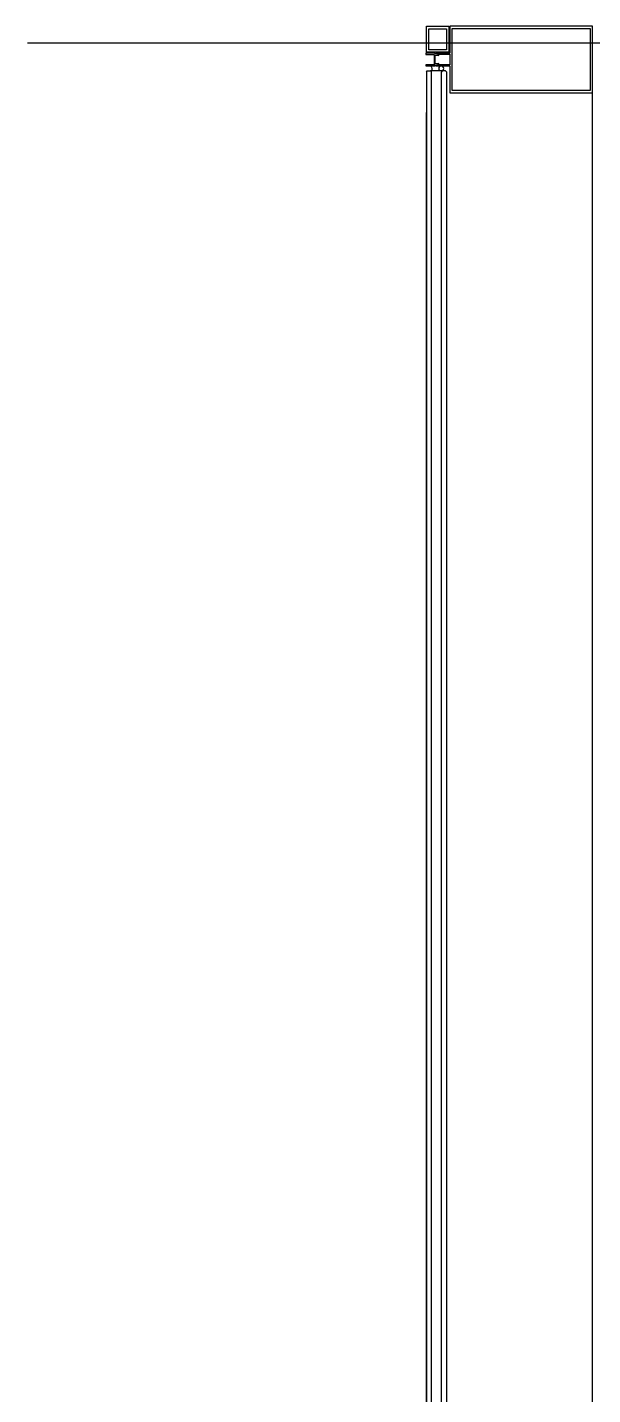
# Model space of a CAD drawing. Extents: x 1980812 to 2578970, y -669191 to 284498.
# Drawn here: x 2538288 to 2538968, y -295039 to -293392 of the extents above; entities that cross this region are included whole.
import ezdxf

# ---------------------------------------------------------------- set-up
doc = ezdxf.new("R2010")
doc.units = 0
doc.header["$LTSCALE"] = 1000
doc.header["$MEASUREMENT"] = 0
doc.linetypes.add('DOTE', pattern=[2.42, 2, -0.2, 0.02, -0.2])
for name, color, linetype in [('A-SECT-MCUT', 1, 'Continuous'), ('A-SECT-MCUT-FINE', 137, 'Continuous'), ('dote', 1, 'DOTE'), ('WINDOW', 2, 'Continuous'), ('可见看线', 63, 'Continuous'), ('空线', 3, 'Continuous')]:
    doc.layers.add(name, color=color, linetype=linetype)

# ---------------------------------------------------------------- blocks, each defined once
blk = doc.blocks.new('pm5')
at = {"layer": 'A-SECT-MCUT-FINE'}
for p in [(28900, 1531.4, 0), (28900, 1576.8, 0)]:
    blk.add_line(p, (28900, 3020, 0), dxfattribs=at)
blk = doc.blocks.new('11层节点')
at = {"layer": 'A-SECT-MCUT', "elevation": 0}
for points in [[(28900, -940), (28900, -900), (29035.6, -900), (29072, -900), (29072, -932.3), (29088.7, -932.3), (29088.7, -933.1), (29085.2, -934), (29084.7, -933.5), (29072, -933.5), (29072, -940), (29072, -946.6), (29084.7, -946.6), (29085.2, -946), (29088.7, -946.9), (29088.7, -947.8), (29072, -947.8), (29072, -980), (29035.6, -980), (28900, -980)], [(29069, -902.5), (28903, -902.5), (28903, -940), (28903, -977.5), (29069, -977.5)], [(29100, -900), (29073, -900), (29073, -931.2), (29100, -931.2)], [(29097, -903), (29076, -903), (29076, -928.2), (29097, -928.2)], [(29089.3, -934.7), (29085.5, -935), (29084.6, -933.9), (29085.2, -933.5), (29085.7, -934), (29089.3, -933.1), (29089.3, -932.3), (29100.5, -932.3), (29100.5, -933.8), (29090.5, -933.8), (29090.5, -946.3), (29100.5, -946.3), (29100.5, -947.8), (29089.3, -947.8), (29089.3, -946.9), (29085.7, -946), (29085.2, -946.6), (29084.6, -946.1), (29085.5, -945), (29089.3, -945.3)]]:
    blk.add_lwpolyline(points, close=True, dxfattribs=at)
at = {"layer": 'A-SECT-MCUT-FINE'}
for p, q in [((29081, -953.7, 0), (29095, -953.7, 0)), ((28900, -1456.6, 0), (28900, -980, 0)), ((28900, -1411.3, 0), (28900, -980, 0)), ((28900, -3650, 0), (28900, -1456.6, 0))]:
    blk.add_line(p, q, dxfattribs=at)
blk.add_circle((29082.2, -950.7, 0), 2.98, dxfattribs=at)
blk.add_arc((29098.8, -951.2, 0), 5.39, 140.5682, 207.9183, dxfattribs=at)
at = {"layer": 'WINDOW'}
for p, q in [((29076, -954.7, 0), (29077, -953.7, 0)), ((29076, -954.7, 0), (29076, -1456.6, 0)), ((29077, -953.7, 0), (29081, -953.7, 0)), ((29081, -953.7, 0), (29082, -954.7, 0)), ((29082, -1456.6, 0), (29082, -954.7, 0)), ((29094, -1456.6, 0), (29094, -953.7, 0)), ((29095, -953.7, 0), (29094, -954.7, 0)), ((29099, -953.7, 0), (29095, -953.7, 0)), ((29100, -954.7, 0), (29099, -953.7, 0)), ((29100, -954.7, 0), (29100, -1456.6, 0)), ((29076, -1456.6, 0), (29076, -2885.3, 0)), ((29082, -2885.3, 0), (29082, -1456.6, 0)), ((29094, -2885.3, 0), (29094, -1456.6, 0)), ((29100, -1456.6, 0), (29100, -2885.3, 0))]:
    blk.add_line(p, q, dxfattribs=at)
at = {"layer": '可见看线'}
blk.add_line((29580, -920, 0), (27830, -920, 0), dxfattribs=at)

msp = doc.modelspace()

# ---------------------------------------------------------------- linework, layer by layer
at = {"layer": 'dote'}
msp.add_line((2538768.4, -317274.3, 0), (2538768.4, -255997.6, 0), dxfattribs=at)

# ---------------------------------------------------------------- block references
at = {"layer": '空线', "xscale": -1, "rotation": 359.9999999999997}
for name, p in [('11层节点', (2567868.4, -292490.4, 0)), ('pm5', (2567868.4, -296490.4, 0))]:
    msp.add_blockref(name, p, dxfattribs=at)

doc.saveas('drawing.dxf')
